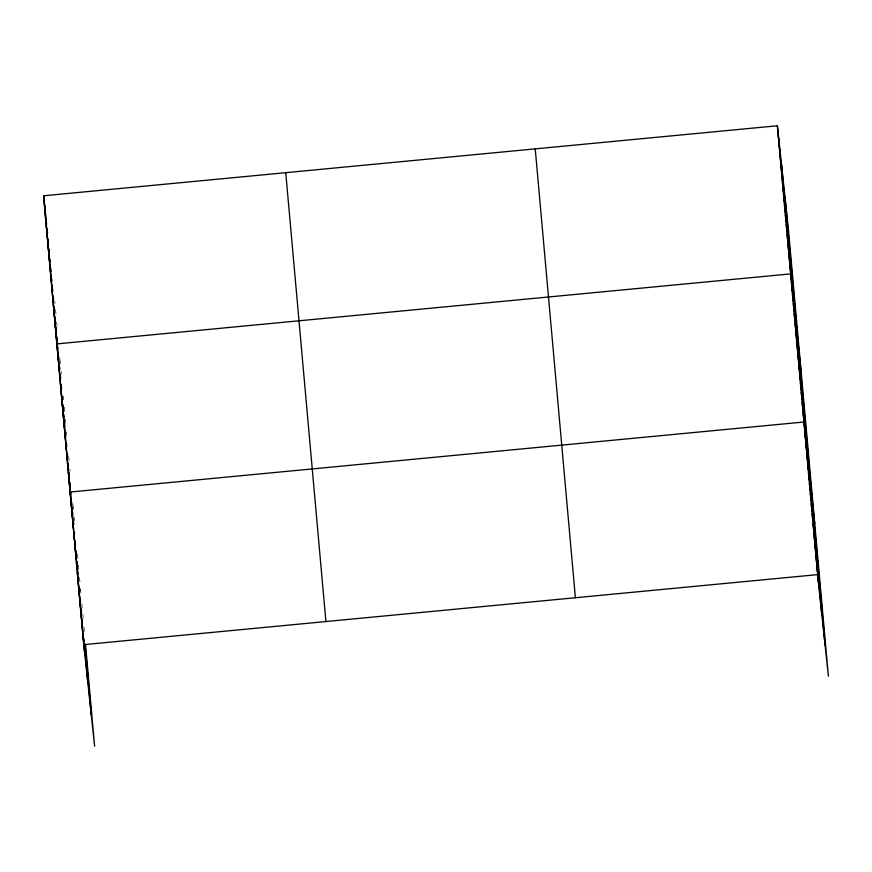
<?xml version="1.0" encoding="UTF-8"?>
<svg xmlns="http://www.w3.org/2000/svg" width="872" height="872" viewBox="0 0 872 872"><rect width="100%" height="100%" fill="white"/><g stroke="black" fill="none" stroke-linecap="round" stroke-linejoin="round"><path stroke-width="0.65" stroke-dasharray="4.36 3.27" d="M80.442 588.654L80.965 593.625L80.638 589.919M54.783 301.069L55.012 303.543M55.557 309.713L56.004 314.65M56.669 322.062L56.996 325.757M59.983 359.09L60.419 364.027M61.084 371.428L61.302 373.903M63.296 396.117L63.623 399.823M64.288 407.235L64.724 412.173M65.389 419.574L65.727 423.28M66.501 431.923L66.719 434.387M68.703 456.601L69.15 461.539M69.814 468.951L70.032 471.414M73.019 504.746L73.455 509.684M74.12 517.096L74.447 520.791M77.434 554.123L77.87 559.061M78.426 565.23L78.872 570.168M79.526 577.58L79.973 582.518M81.881 603.795L82.219 607.61M82.786 613.975L83.243 619.066M83.93 626.696L84.377 631.775"/><path stroke-width="1.31" d="M43.6 195.786L777.377 125.764L788.234 227.341L828.4 676.214L817.544 574.626L83.766 644.659L43.6 195.786L44.93 208.245M778.26 135.64L779.056 143.128M779.143 145.515L779.939 153.003M780.026 155.39L780.832 162.879M780.909 165.266L781.715 172.754M781.792 175.13L782.598 182.63M782.674 185.006L783.481 192.505M783.557 194.881L784.364 202.38M784.44 204.757L785.247 212.256M785.323 214.632L786.13 222.131M786.217 224.507L787.013 232.007M787.1 234.383L787.896 241.882M787.983 244.258L788.779 251.757M788.866 254.134L789.661 261.633M789.749 264.009L790.544 271.508M801.488 375.472L790.632 273.884L56.854 343.906L57.923 353.89M791.514 283.76L792.31 291.259M792.397 293.635L793.204 301.134M793.28 303.511L794.087 311.01M794.163 313.386L794.97 320.885M795.046 323.261L795.853 330.761M795.929 333.137L796.736 340.636M796.812 343.012L797.618 350.511M797.706 352.888L798.501 360.387M798.589 362.763L799.384 370.262M799.471 372.638L800.267 380.138M800.354 382.514L801.15 390.013M801.237 392.389L802.033 399.888M802.12 402.265L802.916 409.764M803.003 412.14L803.799 419.639M814.742 523.603L803.886 422.015L70.109 492.037L70.915 499.536M804.802 432.185L805.597 439.684M805.706 442.366L806.513 449.854M806.622 452.535L807.418 460.035M807.527 462.716L808.333 470.204M808.442 472.886L809.238 480.385M809.347 483.066L810.153 490.555M810.262 493.236L811.058 500.735M811.167 503.406L811.974 510.905M812.083 513.586L812.878 521.075M812.987 523.756L813.794 531.255M813.903 533.937L814.699 541.425M814.808 544.106L815.614 551.605M815.723 554.287L816.519 561.775M816.628 564.457L817.435 571.956M45.061 209.487L45.726 215.7M46.129 219.428L46.652 224.387M47.186 229.358L47.589 233.086M44.483 205.661L45.289 213.15M45.366 215.537L46.172 223.025M46.249 225.412L47.055 232.9M47.132 235.287L47.938 242.776M48.014 245.163L48.821 252.651M48.897 255.038L49.704 262.526M49.791 264.914L50.587 272.402M50.674 274.789L51.47 282.277M51.557 284.664L52.353 292.153M52.44 294.54L53.236 302.028M53.323 304.404L54.119 311.904M54.206 314.28L55.001 321.779M55.089 324.155L55.884 331.654M55.972 334.031L56.778 341.53M58.315 357.618L58.849 362.578M59.252 366.305L59.645 370.033M60.31 376.246L60.571 378.731L60.31 375.047M61.247 385.01L61.52 387.571M57.737 353.781L58.544 361.281M58.62 363.657L59.427 371.156M59.503 373.532L60.31 381.031M60.386 383.408L61.193 390.907M61.269 393.283L62.076 400.782M62.163 403.158L62.958 410.658M63.046 413.034L63.841 420.533M63.928 422.909L64.724 430.408M64.811 432.785L65.607 440.284M65.694 442.66L66.49 450.159M66.577 452.535L67.373 460.035M67.46 462.411L68.256 469.91M68.343 472.286L69.15 479.785M69.226 482.162L70.032 489.661M71.308 503.253L71.973 509.466M72.234 511.951L72.768 516.922M73.303 521.892L73.564 524.377M71.024 502.207L71.82 509.706M71.929 512.387L72.736 519.886M72.845 522.557L73.64 530.056L44.396 203.274M73.749 532.738L74.556 540.226L73.76 531.331M74.665 542.907L75.461 550.406M75.57 553.088L76.246 559.334L74.665 541.501M76.485 563.258L77.15 569.503L76.376 560.576M77.39 573.427L78.066 579.673M78.306 583.608L79.101 591.107M79.221 593.778L80.017 601.277M80.126 603.958L80.933 611.446M81.041 614.128L81.837 621.627M81.946 624.308L82.753 631.797M82.862 634.478L83.658 641.977M83.766 644.659L94.623 746.236L85.521 644.495M784.909 196.298L825.086 645.171M781.497 164.307L821.664 613.179M777.377 125.764L818.339 582.125M535.234 148.872L575.4 597.734M285.743 172.678L325.91 621.551M84.933 643.972L91.309 715.193M48.156 239.266L48.385 241.729M49.05 249.141L49.268 251.605M49.933 259.017L50.151 261.48M50.707 267.66L51.034 271.356M51.699 278.768L51.917 281.231M52.582 288.643L52.8 291.106M53.356 297.287L53.574 299.75M54.238 307.162L54.456 309.625M55.121 317.037L55.339 319.501M56.004 326.913L56.222 329.376M56.887 336.777L57.105 339.252M57.77 346.653L57.988 349.127M58.653 356.528L58.871 359.002M59.536 366.404L59.765 368.878M61.193 384.923L61.531 388.629M62.958 404.673L63.187 407.148M63.852 414.549L64.07 417.023M64.735 424.424L64.953 426.899M65.618 434.3L65.836 436.774M66.392 442.943L66.719 446.638M67.384 454.05L67.602 456.514M68.267 463.926L68.485 466.389M69.041 472.57L69.368 476.265M69.924 482.445L70.141 484.908M70.806 492.32L71.024 494.784M71.689 502.196L71.907 504.659M72.572 512.071L72.79 514.535M73.455 521.947L73.673 524.41M74.349 531.855L74.567 534.394M75.145 540.76L75.483 544.575M76.049 550.93L76.278 553.48M76.965 561.11L77.194 563.65M77.87 571.28L78.099 573.82M80.377 599.26L80.606 601.8M81.292 609.43L81.51 611.981M82.197 619.611L82.426 622.15M83.908 638.686L84.137 641.225M84.355 643.776L87.887 683.201M77.281 570.757L78.088 579.651M78.197 580.926L84.573 652.147"/></g></svg>
